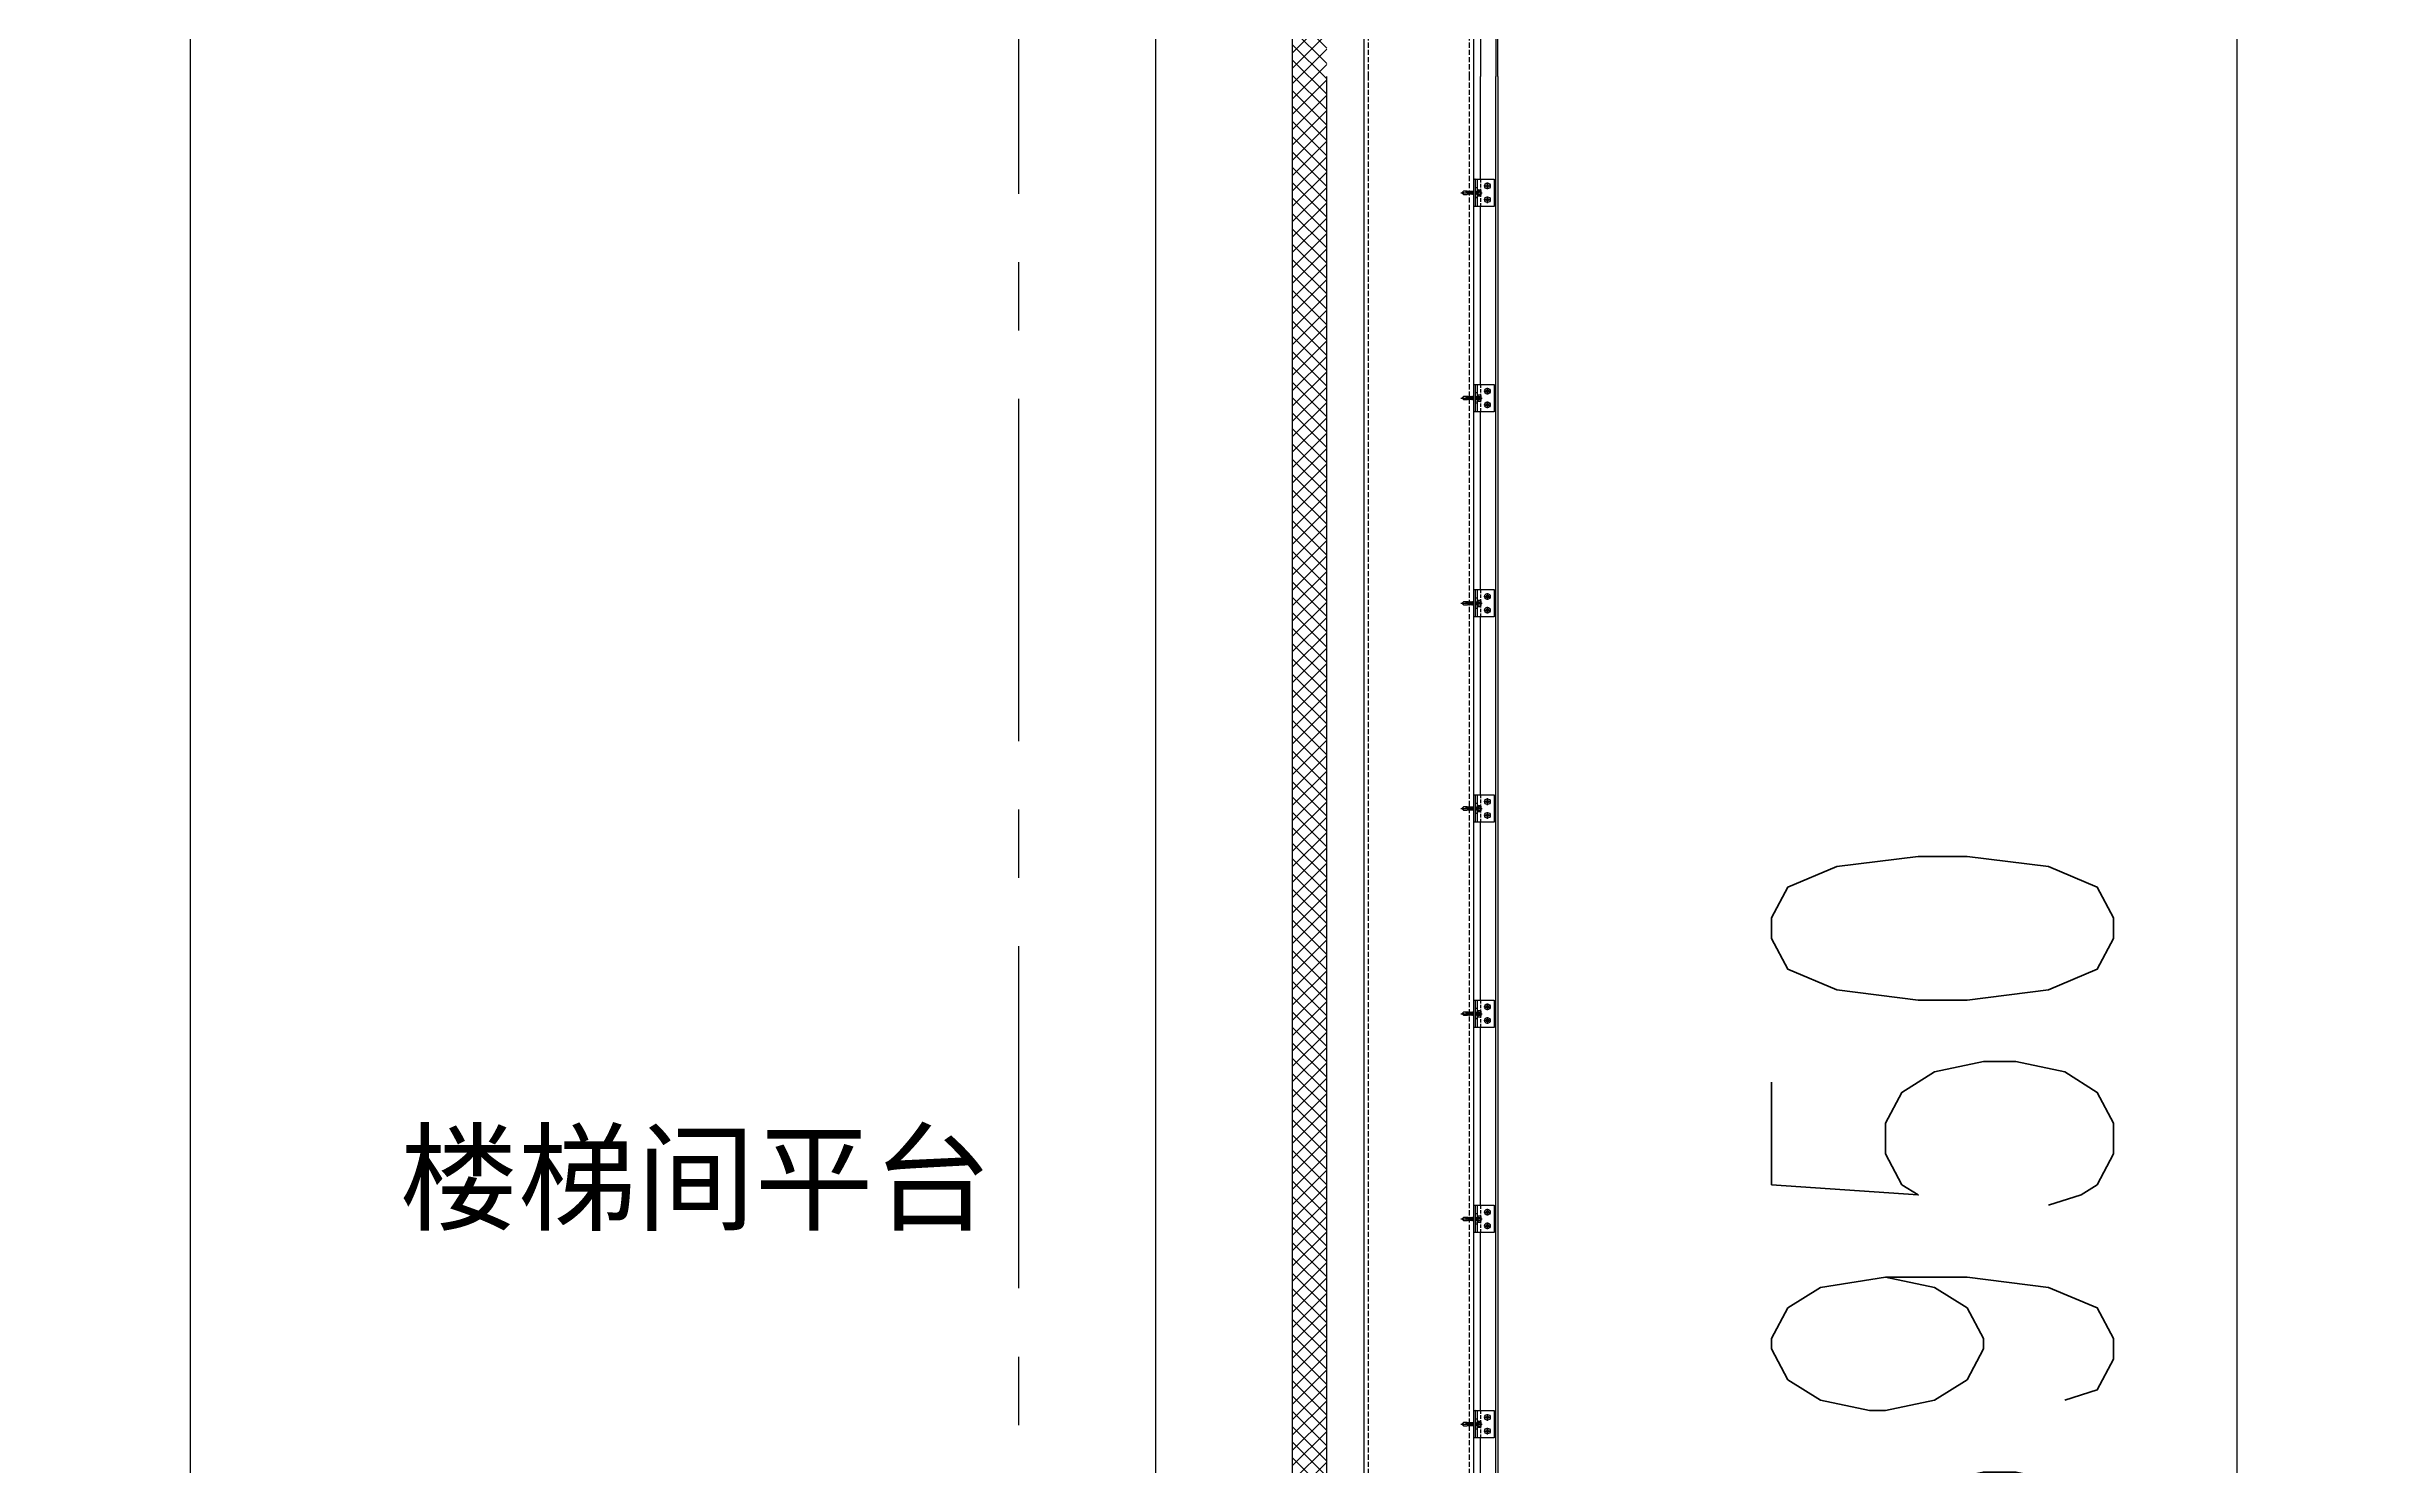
# Model space of a CAD drawing. Extents: x 220580 to 2027826, y -309201 to 71987.
# Drawn here: x 305877 to 309280, y -186157 to -184083 of the extents above; entities that cross this region are included whole.
import ezdxf
from ezdxf.enums import TextEntityAlignment as Align

# ---------------------------------------------------------------- set-up
doc = ezdxf.new("R2010")
doc.units = 0
for name, pattern in [('CENTER', [2, 1.25, -0.25, 0.25, -0.25]), ('ZN-CENTER', [2, 1.25, -0.25, 0.25, -0.25]), ('ZN-DASH', [0.35, 0.25, -0.1])]:
    doc.linetypes.add(name, pattern=pattern)
for name, color, linetype in [('!ZN1-填充-8', 8, 'Continuous'), ('!ZN3-铝板幕墙-3', 3, 'Continuous'), ('!ZN4-辅助材料-1', 1, 'Continuous'), ('!ZN4-配件-11', 11, 'Continuous'), ('!ZN5-钢材投影-40', 40, 'Continuous'), ('!ZN5-铝材投影-112', 112, 'Continuous'), ('!ZN6-虚线-8', 8, 'ZN-DASH'), ('1 轴线 辅助线', 1, 'CENTER'), ('AS-WALL', 40, 'Continuous'), ('DIM', 173, 'Continuous'), ('DIM_SYMB', 3, 'Continuous'), ('PUB_TEXT', 7, 'Continuous')]:
    doc.layers.add(name, color=color, linetype=linetype)
doc.styles.add('DHTEXT-1', font='ROMANS.shx', dxfattribs={"width": 0.7, "bigfont": 'CHINESE.shx'})
doc.styles.add('图框', font='')
doc.styles.get('图框').set_extended_font_data('SimSun')
doc.dimstyles.new('ZN3', dxfattribs={"dimscale": 3, "dimtxt": 2.5, "dimasz": 1.5, "dimexe": 1, "dimexo": 2, "dimgap": 0.9, "dimtad": 1, "dimdec": 0, "dimdsep": 46, "dimtxsty": 'DHTEXT-1', "dimblk": 'ARCHTICK', "dimcen": 2.5, "dimclrd": 173, "dimclre": 173, "dimclrt": 7, "dimazin": 2, "dimtfac": 1, "dimtix": 1, "dimtmove": 2, "dimatfit": 3, "dimfxl": 0, "dimarcsym": 0})

# ---------------------------------------------------------------- blocks, each defined once
blk = doc.blocks.new('铝板16mm胶缝')
at = {"layer": '!ZN1-填充-8'}
h = blk.add_hatch(dxfattribs=at)
h.set_pattern_fill('HONEY', color=256, scale=0.7, angle=-270, style=0)
h.set_pattern_definition([(90, (10097.3199, 185.0233), (-0.9623705, 1.666875), [1.11125, -2.2225]), (210, (10097.3199, 185.0233), (-0.962370845, -1.6668748), [1.11125, -2.2225]), (150, (10097.3199, 185.0233), (-1.924741345, 2e-07), [-2.2225, 1.11125])])
edge = h.paths.add_edge_path()
edge.add_ellipse((-8.5, 14.6), major_axis=(-8, 0), ratio=0.974793, start_angle=0, end_angle=360)
h = blk.add_hatch(dxfattribs=at)
h.set_pattern_fill('ANSI35', color=256, scale=0.5, angle=-270, style=0)
h.set_pattern_definition([(135, (0, 0), (-1.12253, -1.12253), []), (135, (0, 1.1225), (-1.12253, -1.12253), [1.984375, -0.396875, 0, -0.396875])])
edge = h.paths.add_edge_path()
edge.add_line((-0.5, 1.4), (-0.5, 14.6))
edge.add_line((-16.5, 1.4), (-16.5, 14.6))
edge.add_ellipse((-8.5, 14.6), major_axis=(-8, 0), ratio=0.974793, start_angle=0, end_angle=180)
edge.add_arc((-8.5, -14.4), 17.7, 63.1657, 116.8343)
at = {"layer": '!ZN4-辅助材料-1', "ltscale": 0.5}
blk.add_arc((-8.5, -14.4), 17.7, 63.1657, 116.8343, dxfattribs=at)
blk.add_ellipse((-8.5, 14.6), major_axis=(-8, 0), ratio=0.974793, dxfattribs=at)
at = {"layer": 'Defpoints', "ltscale": 0.5}
for p in [(-16.5, -0.6), (-8.5, -0.6), (-0.5, -0.6)]:
    blk.add_point(p, dxfattribs=at)
blk = doc.blocks.new('*U1824')
at = {"color": 0, "linetype": 'ZN-CENTER', "ltscale": 3}
blk.add_line((24, 0), (-7.3, 0), dxfattribs=at)
at = {"ltscale": 10}
for p, q in [((-5.4, -3.5), (-5.4, 3.5)), ((-1, 4.6), (-4.9, 4.6)), ((-1, 2.3), (-4.9, 2.3)), ((-0.6, -5.1), (-0.6, 5.1)), ((-0.2, 5.5), (0, 4.8)), ((0, -4.8), (0, 4.8)), ((0, 2.1), (14.3, 2.1)), ((1.4, 2.7), (2.2, -2.7)), ((3.2, 2.7), (4, -2.7)), ((5, 2.7), (5.8, -2.7)), ((6.8, 2.7), (7.6, -2.7)), ((8.6, 2.7), (9.4, -2.7)), ((10.4, 2.7), (11.2, -2.7)), ((12.2, 2.7), (13, -2.7)), ((-1, -2.3), (-4.9, -2.3)), ((-1, -4.6), (-4.9, -4.6)), ((-0.2, -5.5), (0, -4.8)), ((14.3, -2.1), (0, -2.1))]:
    blk.add_line(p, q, dxfattribs=at)
for points in [[(1.8, -2.1), (1, 2.1), (1.4, 2.7), (1.8, 2.1), (2.6, -2.1), (2.2, -2.7)], [(3.6, -2.1), (2.8, 2.1), (3.2, 2.7), (3.6, 2.1), (4.4, -2.1), (4, -2.7)], [(5.4, -2.1), (4.6, 2.1), (5, 2.7), (5.4, 2.1), (6.2, -2.1), (5.8, -2.7)], [(7.2, -2.1), (6.4, 2.1), (6.8, 2.7), (7.2, 2.1), (8, -2.1), (7.6, -2.7)], [(9, -2.1), (8.2, 2.1), (8.6, 2.7), (9, 2.1), (9.8, -2.1), (9.4, -2.7)], [(10.8, -2.1), (10, 2.1), (10.4, 2.7), (10.8, 2.1), (11.6, -2.1), (11.2, -2.7)], [(12.6, -2.1), (11.8, 2.1), (12.2, 2.7), (12.6, 2.1), (13.4, -2.1), (13, -2.7)]]:
    blk.add_lwpolyline(points, close=True, dxfattribs=at)
for points in [[(14.3, -2.1, -0.414214), (14.4, -2.2), (14.4, -2.3), (20.2, -2.3), (22, -0.3), (22, 0.3), (20.2, 2.3), (14.4, 2.3), (14.4, 2.2, -0.414214), (14.3, 2.1)], [(16.5, -2.3), (16.4, -1.2), (15.8, -1.5, -0.530462), (15, -1.2), (14.8, 0.1, -0.651316), (15.5, 0.5), (16, 0.2), (16.8, 0.7), (22, -0.3, -0.201226), (20.2, 2.3)]]:
    blk.add_lwpolyline(points, format="xyb", dxfattribs=at)
for centre, radius, start, end in [((-3.9, 3.5), 1.58, 133.1736, 226.8264), ((0.1, 0), 5.58, 155.5673, 204.4327), ((0.1, 3.5), 1.58, 133.1736, 226.8264), ((4.1, 0), 5.58, 155.5673, 204.4327), ((7.5, -2.9), 11.3, 132.4922, 138.6064), ((-3.9, -3.5), 1.58, 133.1736, 226.8264), ((0.1, -3.5), 1.58, 133.1736, 226.8264), ((7.5, 2.9), 11.3, 221.3936, 227.5078)]:
    blk.add_arc(centre, radius, start, end, dxfattribs=at)
at = {"layer": 'Defpoints', "color": 0, "ltscale": 10, "style": 'DHTEXT-1', "width": 0.7}
blk.add_text('5.5', height=1, rotation=90, dxfattribs=at).set_placement((-2.5, -0.9), align=Align.CENTER)
blk = doc.blocks.new('铝板连接件1(新规)')
at = {"layer": '!ZN1-填充-8'}
h = blk.add_hatch(dxfattribs=at)
h.set_pattern_fill('NET3', color=256, scale=0.4, angle=180, style=0)
h.set_pattern_definition([(180, (18968.597, 39999.0891), (-1e-15, -1.27), []), (240, (18968.597, 39999.0891), (1.099852263, -0.635), []), (300, (18968.597, 39999.0891), (1.099852263, 0.635), [])])
h.paths.add_polyline_path([(-13.5, 2), (-13.5, 0), (13.5, 0), (13.5, 2)])
at = {"layer": '!ZN4-辅助材料-1', "ltscale": 5}
blk.add_lwpolyline([(-13.5, 2), (-13.5, 0), (13.5, 0), (13.5, 2)], close=True, dxfattribs=at)
at = {"layer": '!ZN5-铝材投影-112'}
for points in [[(11.5, 2), (-13.5, 2), (-13.5, 30), (-10.5, 30), (-10.5, 5), (11.5, 5)], [(-11.5, 2), (13.5, 2), (13.5, 30), (10.5, 30), (10.5, 5), (-11.5, 5)]]:
    blk.add_lwpolyline(points, close=True, dxfattribs=at)
at = {"layer": '!ZN4-配件-11', "color": 1, "rotation": 270}
blk.add_blockref('*U1824', (0, 5), dxfattribs=at)
blk = doc.blocks.new('*U1825')
at = {"color": 0, "linetype": 'CENTER', "ltscale": 3}
blk.add_line((10, 0), (-2.5, 0), dxfattribs=at)
at = {"linetype": 'ByBlock', "lineweight": -2, "ltscale": 10}
for p, q in [((-1.2, -3), (-1.2, 3)), ((0, 4.2), (0, -4.2)), ((5.5, 2), (0, 2)), ((5.5, 2.5), (5.5, -2.5)), ((5.5, -2), (0, -2))]:
    blk.add_line(p, q, dxfattribs=at)
for centre, radius, start, end in [((4.4, 0), 5.96, 160.395, 199.605), ((0, 3), 1.2, 90, 180), ((7, 2.5), 1.5, 348.448, 180), ((16.2, 0), 8, 164.3308, 195.6692), ((6.2, 0), 2.67, 323.2266, 36.7843), ((0, -3), 1.2, 180, 270), ((7, -2.5), 1.5, 180, 11.552)]:
    blk.add_arc(centre, radius, start, end, dxfattribs=at)
at = {"layer": 'Defpoints', "color": 0, "ltscale": 10, "style": 'DHTEXT-1', "width": 0.7}
blk.add_text('D4', height=1, rotation=90, dxfattribs=at).set_placement((7.4, -1.8), align=Align.CENTER)
blk = doc.blocks.new('*U1316')
at = {"layer": '!ZN3-铝板幕墙-3'}
for p, q in [((-13.5, -5), (-280, -5)), ((13.5, -5), (2986.5, -5))]:
    blk.add_line(p, q, dxfattribs=at)
for points in [[(-280, -30), (-10, -30, 0.414214), (-8, -28), (-8, -5), (-10.5, -5), (-10.5, -27, -0.414214), (-11, -27.5), (-280, -27.5)], [(2986.5, -30), (10, -30, -0.414214), (8, -28), (8, -5), (10.5, -5), (10.5, -27, 0.414214), (11, -27.5), (2986.5, -27.5)]]:
    blk.add_lwpolyline(points, format="xyb", dxfattribs=at)
at = {"layer": '!ZN4-辅助材料-1'}
blk.add_blockref('铝板16mm胶缝', (8.5, -29.4), dxfattribs=at)
at = {"layer": '!ZN4-配件-11', "rotation": 180}
blk.add_blockref('铝板连接件1(新规)', (0, 5), dxfattribs=at)
at = {"layer": '!ZN4-配件-11', "color": 1, "xscale": -1}
blk.add_blockref('*U1825', (-8, -16), dxfattribs=at)
at = {"layer": '!ZN4-配件-11', "color": 1}
blk.add_blockref('*U1825', (8, -16), dxfattribs=at)
blk = doc.blocks.new('*U1318')
at = {"layer": '!ZN3-铝板幕墙-3'}
blk.add_line((13.5, -5), (3670, -5), dxfattribs=at)
blk.add_lwpolyline([(3670, -30), (10, -30, -0.414214), (8, -28), (8, -5), (10.5, -5), (10.5, -27, 0.414214), (11, -27.5), (3670, -27.5)], format="xyb", dxfattribs=at)
blk = doc.blocks.new('*U2097')
at = {"color": 0, "linetype": 'CENTER', "ltscale": 3}
for p, q in [((4.9, 0), (-4.9, 0)), ((0, 4.9), (0, -4.9))]:
    blk.add_line(p, q, dxfattribs=at)
at = {"linetype": 'ByBlock', "ltscale": 10}
for radius in [4.2, 2, 1.23]:
    blk.add_circle((0, 0), radius, dxfattribs=at)
blk = doc.blocks.new('*U1915')
at = {"ltscale": 0.125}
blk.add_wipeout([(-20, -30), (20, -30), (20, -5), (-20, -5)], dxfattribs=at).dxf.layer = '!ZN6-虚线-8'
at = {"layer": '!ZN1-填充-8'}
h = blk.add_hatch(dxfattribs=at)
h.set_pattern_fill('NET3', color=256, scale=0.75, angle=180, style=0)
h.set_pattern_definition([(180, (-1731.706, 294.7402), (-3e-16, -2.38125), []), (240, (-1731.706, 294.7402), (2.062223, -1.190625), []), (300, (-1731.706, 294.7402), (2.062223, 1.190625), [])])
h.paths.add_polyline_path([(20, 0), (-20, 0), (-20, -2), (20, -2)])
at = {"layer": '!ZN5-铝材投影-112'}
blk.add_lwpolyline([(20, -2), (-20, -2), (-20, -30), (20, -30)], close=True, dxfattribs=at)
at = {"layer": '!ZN6-虚线-8', "color": 8, "linetype": 'ZN-DASH', "ltscale": 20}
blk.add_line((-20, -10), (20, -10), dxfattribs=at)
at = {"layer": '!ZN6-虚线-8', "linetype": 'ZN-DASH', "ltscale": 10}
for p, q in [((-7.5, -5), (-7.5, -2)), ((7.5, -5), (7.5, -2))]:
    blk.add_line(p, q, dxfattribs=at)
at = {"layer": '!ZN4-配件-11', "color": 1, "xscale": -1, "rotation": 270}
for name, p in [('*U1824', (0, -5)), ('*U2097', (-10, -20)), ('*U2097', (10, -20))]:
    blk.add_blockref(name, p, dxfattribs=at)
at = {"ltscale": 0.25}
blk.add_wipeout([(20, 0), (20, -2), (-20, -2), (-20, 0)], dxfattribs=at).dxf.layer = '!ZN4-辅助材料-1'
at = {"layer": '!ZN4-辅助材料-1'}
blk.add_lwpolyline([(20, 0), (-20, 0), (-20, -2), (20, -2)], close=True, dxfattribs=at)
at = {"layer": '!ZN5-铝材投影-112', "ltscale": 0.25}
blk.add_line((-20, -5), (20, -5), dxfattribs=at)
blk = doc.blocks.new('_ArchTick')
at = {"color": 0, "linetype": 'ByBlock', "const_width": 0.4}
blk.add_lwpolyline([(-0.5, -0.5), (0.5, 0.5)], dxfattribs=at)
blk = doc.blocks.new('*D1394')
at = {"layer": 'Defpoints', "color": 0, "ltscale": 30, "transparency": 16777216}
for p in [(307999.2, -183847.1), (307999.2, -187797.1), (309079.8, -187797.1)]:
    blk.add_point(p, dxfattribs=at)
at = {"layer": 'DIM', "color": 173, "linetype": 'ByBlock', "lineweight": -2, "ltscale": 30, "transparency": 16777216}
for p, q in [((308399.2, -183847.1), (309279.8, -183847.1)), ((309079.8, -183847.1), (309079.8, -187797.1)), ((308399.2, -187797.1), (309279.8, -187797.1))]:
    blk.add_line(p, q, dxfattribs=at)
at = {"layer": 'DIM', "color": 173, "lineweight": -2, "ltscale": 30, "transparency": 16777216, "xscale": 300, "yscale": 300, "zscale": 300}
for p, rotation in [((309079.8, -183847.1), 90), ((309079.8, -187797.1), 270)]:
    blk.add_blockref('_ArchTick', p, dxfattribs=dict(at, rotation=rotation))
at = {"layer": 'DIM', "color": 7, "ltscale": 30, "transparency": 16777216, "insert": (308649.8, -185822.1), "char_height": 500, "attachment_point": 5, "rotation": 90, "style": 'DHTEXT-1'}
blk.add_mtext('3950', dxfattribs=at)

msp = doc.modelspace()

# ---------------------------------------------------------------- hatches: boundary and pattern name
at = {"layer": '!ZN1-填充-8'}
h = msp.add_hatch(dxfattribs=at)
h.set_pattern_fill('ANSI37', color=256, scale=10, angle=90, style=0)
h.set_pattern_definition([(135, (308120.325, -190990.018), (-11.22532, -11.22532), []), (225, (308120.325, -190990.018), (11.22532, -11.22532), [])])
h.paths.add_polyline_path([(307749.2, -180897.1), (307699.2, -180897.1), (307699.2, -187933), (307749.2, -187933)])

# ---------------------------------------------------------------- linework, layer by layer
msp.add_lwpolyline([(307749.2, -192911), (307749.2, -184127.1)], dxfattribs=at)
at = {"layer": '!ZN5-钢材投影-40'}
for points in [[(307804.2, -184127.1), (307804.2, -180842.6)], [(307964.2, -184127.1), (307964.2, -180842.6)], [(307804.2, -192911), (307804.2, -184127.1)], [(307964.2, -192911), (307964.2, -184127.1)]]:
    msp.add_lwpolyline(points, dxfattribs=at)
at = {"layer": '!ZN6-虚线-8', "ltscale": 30}
for points in [[(307810.2, -184127.1), (307810.2, -180842.6)], [(307958.2, -184127.1), (307958.2, -180842.6)], [(307810.2, -192911), (307810.2, -184127.1)], [(307958.2, -192911), (307958.2, -184127.1)]]:
    msp.add_lwpolyline(points, dxfattribs=at)
at = {"layer": '1 轴线 辅助线', "ltscale": 400}
msp.add_line((307299.2, -197898.5), (307299.2, -178408.5), dxfattribs=at)
at = {"layer": 'AS-WALL'}
for p, q in [((307499.2, -187857.1), (307499.2, -183547.1)), ((307699.2, -187857.1), (307699.2, -183547.1))]:
    msp.add_line(p, q, dxfattribs=at)
at = {"layer": 'DIM_SYMB'}
msp.add_lwpolyline([(306087.4, -179078.7), (306087.4, -187914.5), (306297.4, -187991), (305877.4, -188065), (306087.4, -188139.5), (306087.4, -196975.3)], dxfattribs=at)

# ---------------------------------------------------------------- block references
at = {"rotation": 90}
for name, p in [('*U1316', (307969.2, -183847.1)), ('*U1318', (307969.2, -187797.1))]:
    msp.add_blockref(name, p, dxfattribs=at)

# ---------------------------------------------------------------- texts
at = {"layer": 'PUB_TEXT', "style": '图框'}
msp.add_text('楼梯间平台', height=126.89, dxfattribs=at).set_placement((306393.8, -185800.8))

# ---------------------------------------------------------------- next in the draw order: block references
at = {"xscale": -1, "rotation": 90}
for p in [(307964.2, -184297.1), (307964.2, -184597.1), (307964.2, -184897.1), (307964.2, -185197.1), (307964.2, -185497.1), (307964.2, -185797.1), (307964.2, -186097.1)]:
    msp.add_blockref('*U1915', p, dxfattribs=at)

# ---------------------------------------------------------------- next in the draw order: dimensions: what is measured, and where the dimension line sits
at = {"layer": 'DIM', "ltscale": 30}
dim = msp.add_aligned_dim(p1=(307999.2, -183847.1), p2=(307999.2, -187797.1), distance=1080.6, dimstyle='ZN3', override={"dimscale": 200}, dxfattribs=at)
dim.commit()
dim.dimension.update_dxf_attribs({"geometry": '*D1394', "text_midpoint": (308649.8, -185822.1)})

doc.saveas('drawing.dxf')
